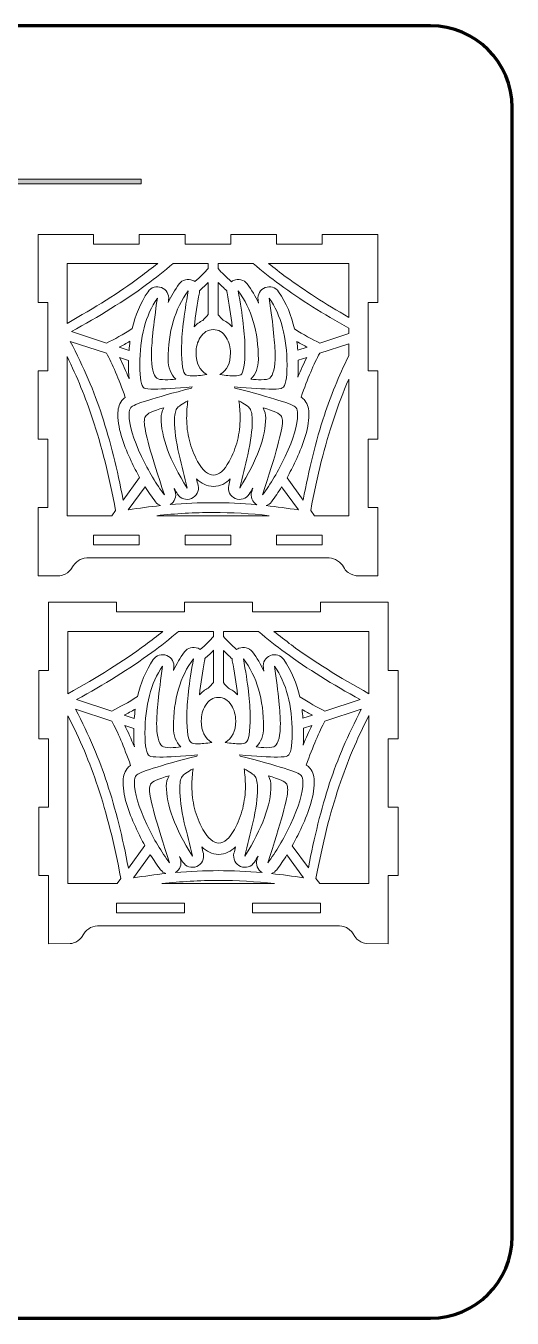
# Model space of a CAD drawing. Header units: millimetres. Extents: x 0 to 420, y -400 to 0.
# Drawn here: x 269.3 to 419.9, y -400.1 to -0.1 of the extents above; entities that cross this region are included whole.
import ezdxf

# ---------------------------------------------------------------- set-up
doc = ezdxf.new("R2010")
doc.units = ezdxf.units.MM
doc.header["$MEASUREMENT"] = 0
doc.layers.add('Layer 1', color=7, linetype='Continuous')

msp = doc.modelspace()

# ---------------------------------------------------------------- hatches: boundary and pattern name
at = {"layer": 'Layer 1', "true_color": 0xffffff}
msp.add_hatch(color=7, dxfattribs=at).paths.add_polyline_path([(114.79, -48.94), (305.09, -48.94), (305.09, -47.55), (114.79, -47.55)])

# ---------------------------------------------------------------- linework, layer by layer
at = {"color": 1, "lineweight": 211, "true_color": 0xff0000}
msp.add_open_spline([(25.21, -0.07), (25.21, -0.07), (394.68, -0.07), (394.68, -0.07), (408.57, -0.07), (419.94, -11.44), (419.94, -25.33), (419.94, -25.33), (419.94, -374.8), (419.94, -374.8), (419.94, -388.7), (408.57, -400.07), (394.68, -400.07), (394.68, -400.07), (25.21, -400.07), (25.21, -400.07), (11.31, -400.07), (-0.06, -388.7), (-0.06, -374.8), (-0.06, -374.8), (-0.06, -25.33), (-0.06, -25.33), (-0.06, -11.44), (11.31, -0.07), (25.21, -0.07)], degree=3, knots=[0, 0, 0, 0, 1, 1, 1, 2, 2, 2, 3, 3, 3, 4, 4, 4, 5, 5, 5, 6, 6, 6, 7, 7, 7, 8, 8, 8, 8], dxfattribs=at)
at = {"color": 7, "lineweight": 9, "true_color": 0xffffff}
msp.add_open_spline([(355.14, -234.24), (355.14, -237.46), (353.85, -241.79), (351.29, -247.22), (349.12, -251.85), (346.76, -255.82), (344.25, -259.14), (348.37, -246.58), (350.43, -239.06), (350.43, -236.56), (350.43, -235.79), (350.32, -235.21), (350.13, -234.83), (349.67, -234.01), (347.77, -233.13), (344.45, -232.19), (344.98, -233.29), (345.25, -234.31), (345.25, -235.25), (345.25, -241.18), (342.55, -248.44), (337.17, -257.02), (338.02, -253.59), (338.85, -250.17), (339.67, -246.71), (340.61, -242.38), (341.09, -238.93), (341.09, -236.38), (341.09, -234.47), (340.84, -233.14), (340.35, -232.42), (339.92, -231.8), (338.77, -230.99), (336.9, -230.02), (337.17, -231.65), (337.32, -233.44), (337.32, -235.38), (337.32, -237.74), (337.04, -240.04), (336.48, -242.29), (335.92, -244.53), (335.07, -246.7), (333.94, -248.77), (332.36, -251.6), (330.74, -253.02), (329.08, -253.02), (327.39, -253.02), (325.75, -251.6), (324.17, -248.77), (323.02, -246.7), (322.15, -244.53), (321.59, -242.29), (321.03, -240.04), (320.75, -237.74), (320.75, -235.38), (320.75, -233.44), (320.88, -231.65), (321.13, -230.02), (319.29, -230.99), (318.14, -231.8), (317.71, -232.42), (317.22, -233.14), (316.99, -234.47), (316.99, -236.38), (316.99, -238.93), (317.46, -242.38), (318.4, -246.71), (319.25, -250.17), (320.07, -253.59), (320.9, -257.02), (315.52, -248.46), (312.83, -241.2), (312.83, -235.25), (312.83, -234.31), (313.11, -233.29), (313.68, -232.19), (310.31, -233.13), (308.42, -234.01), (307.98, -234.83), (307.76, -235.21), (307.64, -235.79), (307.64, -236.56), (307.64, -239.14), (309.71, -246.66), (313.86, -259.14), (311.35, -255.84), (308.98, -251.88), (306.78, -247.23), (304.22, -241.79), (302.93, -237.46), (302.93, -234.24), (302.93, -233.25), (303.12, -232.53), (303.47, -232.07), (304.18, -231.14), (310.46, -229.15), (322.28, -226.09), (322.28, -226.09), (322.47, -225.71), (322.47, -225.71), (317.33, -226.17), (313.43, -226.39), (310.78, -226.39), (309.07, -226.39), (308.02, -226.29), (307.64, -226.05), (306.7, -225.52), (306.23, -223.15), (306.23, -218.95), (306.23, -210.43), (308.05, -203.52), (311.69, -198.22), (310.46, -206.72), (309.84, -212.59), (309.84, -215.85), (309.84, -219.76), (310.41, -222.14), (311.52, -223), (311.95, -223.33), (312.83, -223.5), (314.15, -223.5), (315.22, -223.5), (316.29, -223.42), (317.37, -223.27), (315.81, -221.74), (315.02, -219.73), (315.02, -217.26), (315.02, -208.59), (317.1, -201.48), (321.25, -195.95), (319.88, -203.55), (319.18, -209.5), (319.18, -213.82), (319.18, -218.66), (319.63, -221.37), (320.51, -221.93), (320.88, -222.18), (321.54, -222.31), (322.47, -222.31), (323.63, -222.31), (325.12, -222.15), (326.96, -221.85), (324.76, -220.6), (323.66, -218.39), (323.66, -215.19), (323.66, -213.43), (324.09, -211.84), (324.95, -210.44), (325.97, -208.78), (327.32, -207.96), (328.98, -207.96), (330.63, -207.96), (331.98, -208.77), (333, -210.41), (333.89, -211.83), (334.33, -213.43), (334.33, -215.19), (334.33, -218.39), (333.24, -220.6), (331.04, -221.85), (332.88, -222.15), (334.37, -222.31), (335.5, -222.31), (336.45, -222.31), (337.12, -222.18), (337.5, -221.93), (338.38, -221.37), (338.81, -218.66), (338.81, -213.82), (338.81, -209.55), (338.1, -203.6), (336.7, -195.95), (340.88, -201.48), (342.97, -208.59), (342.97, -217.26), (342.97, -219.73), (342.18, -221.74), (340.63, -223.27), (341.7, -223.42), (342.77, -223.5), (343.85, -223.5), (345.19, -223.5), (346.07, -223.33), (346.48, -223), (347.59, -222.14), (348.15, -219.76), (348.15, -215.85), (348.15, -212.62), (347.55, -206.74), (346.34, -198.22), (350.01, -203.55), (351.84, -210.46), (351.84, -218.94), (351.84, -223.14), (351.36, -225.5), (350.39, -226.04), (350.03, -226.28), (349, -226.39), (347.29, -226.39), (344.63, -226.39), (340.72, -226.16), (335.54, -225.7), (335.54, -225.7), (335.72, -226.08), (335.72, -226.08), (347.59, -229.14), (353.88, -231.14), (354.6, -232.06), (354.95, -232.52), (355.14, -233.25), (355.14, -234.24)], degree=3, knots=[0, 0, 0, 0, 1, 1, 1, 2, 2, 2, 3, 3, 3, 4, 4, 4, 5, 5, 5, 6, 6, 6, 7, 7, 7, 8, 8, 8, 9, 9, 9, 10, 10, 10, 11, 11, 11, 12, 12, 12, 13, 13, 13, 14, 14, 14, 15, 15, 15, 16, 16, 16, 17, 17, 17, 18, 18, 18, 19, 19, 19, 20, 20, 20, 21, 21, 21, 22, 22, 22, 23, 23, 23, 24, 24, 24, 25, 25, 25, 26, 26, 26, 27, 27, 27, 28, 28, 28, 29, 29, 29, 30, 30, 30, 31, 31, 31, 32, 32, 32, 33, 33, 33, 34, 34, 34, 35, 35, 35, 36, 36, 36, 37, 37, 37, 38, 38, 38, 39, 39, 39, 40, 40, 40, 41, 41, 41, 42, 42, 42, 43, 43, 43, 44, 44, 44, 45, 45, 45, 46, 46, 46, 47, 47, 47, 48, 48, 48, 49, 49, 49, 50, 50, 50, 51, 51, 51, 52, 52, 52, 53, 53, 53, 54, 54, 54, 55, 55, 55, 56, 56, 56, 57, 57, 57, 58, 58, 58, 59, 59, 59, 60, 60, 60, 61, 61, 61, 62, 62, 62, 63, 63, 63, 64, 64, 64, 65, 65, 65, 66, 66, 66, 67, 67, 67, 68, 68, 68, 69, 69, 69, 70, 70, 70, 70], dxfattribs=at)
at = {"layer": 'Layer 1', "lineweight": 0}
msp.add_lwpolyline([(114.79, -48.94), (305.09, -48.94), (305.09, -47.55), (114.79, -47.55), (114.79, -48.94)], dxfattribs=at)
at = {"layer": 'Layer 1', "color": 7, "lineweight": 9, "true_color": 0xffffff}
for points in [[(361.14, -67.6), (346.97, -67.6), (346.97, -64.6), (332.8, -64.6), (332.8, -67.6), (318.62, -67.6), (318.62, -64.6), (304.45, -64.6), (304.45, -67.6), (290.27, -67.6), (290.27, -64.6), (273.1, -64.6), (273.1, -85.74), (276.1, -85.74), (276.1, -106.87), (273.1, -106.87), (273.1, -128), (276.1, -128), (276.1, -149.14), (273.1, -149.14), (273.1, -170.27), (279.82, -170.25), (280.32, -170.18), (281.16, -169.94), (281.51, -169.79), (282.18, -169.39), (282.79, -168.89), (283.27, -168.35), (284.02, -167.16), (284.47, -166.58), (284.99, -166.07), (285.5, -165.68), (286.2, -165.28), (286.8, -165.03), (287.38, -164.86), (288.22, -164.74), (363.24, -164.74), (363.96, -164.83), (364.66, -165.03), (365.26, -165.28), (365.89, -165.64), (366.47, -166.07), (366.9, -166.49), (367.36, -167.05), (367.98, -168.06), (368.27, -168.46), (368.88, -169.09), (369.17, -169.32), (369.84, -169.73), (370.57, -170.03), (371.27, -170.2), (371.63, -170.25), (378.32, -170.27), (378.32, -149.14), (375.32, -149.14), (375.32, -128), (378.32, -128), (378.32, -106.87), (375.32, -106.87), (375.32, -85.74), (378.32, -85.74), (378.32, -64.6), (361.14, -64.6), (361.14, -67.6), (361.14, -67.6)], [(290.27, -157.71), (290.27, -160.71), (304.45, -160.71), (304.45, -157.71), (290.27, -157.71), (290.27, -157.71)], [(332.8, -160.71), (332.8, -157.71), (318.62, -157.71), (318.62, -160.71), (332.8, -160.71), (332.8, -160.71)], [(346.97, -157.71), (346.97, -160.71), (361.14, -160.71), (361.14, -157.71), (346.97, -157.71), (346.97, -157.71)], [(373.84, -283.92), (374.19, -284.02), (374.91, -284.14), (381.59, -284.16), (381.59, -263.02), (384.59, -263.02), (384.59, -241.89), (381.59, -241.89), (381.59, -220.76), (384.59, -220.76), (384.59, -199.62), (381.59, -199.62), (381.59, -178.49), (360.55, -178.49), (360.55, -181.49), (339.5, -181.49), (339.5, -178.49), (318.46, -178.49), (318.46, -181.49), (297.41, -181.49), (297.41, -178.49), (276.37, -178.49), (276.37, -199.62), (273.37, -199.62), (273.37, -220.76), (276.37, -220.76), (276.37, -241.89), (273.37, -241.89), (273.37, -263.02), (276.37, -263.02), (276.37, -284.16), (283.1, -284.13), (283.59, -284.06), (284.44, -283.82), (284.78, -283.68), (285.46, -283.28), (286.06, -282.78), (286.55, -282.24), (287.26, -281.1), (287.69, -280.53), (288.21, -280.01), (288.84, -279.52), (289.4, -279.2), (290.07, -278.91), (290.84, -278.71), (291.49, -278.62), (365.95, -278.6), (366.51, -278.62), (367.23, -278.72), (367.74, -278.85), (368.6, -279.2), (369.49, -279.75), (370.26, -280.47), (370.75, -281.1), (371.25, -281.94), (371.88, -282.72), (372.45, -283.21), (373.11, -283.62), (373.84, -283.92)], [(297.41, -271.6), (297.41, -274.6), (318.46, -274.6), (318.46, -271.6), (297.41, -271.6)], [(339.5, -271.6), (339.5, -274.6), (360.55, -274.6), (360.55, -271.6), (339.5, -271.6)]]:
    msp.add_lwpolyline(points, dxfattribs=at)
for points, knots in [([(310.16, -73.6), (310.16, -73.6), (282.1, -73.6), (282.1, -73.6), (282.1, -73.6), (282.1, -92.15), (282.1, -92.15), (290.69, -87.35), (298.23, -82.58), (304.73, -77.8), (306.57, -76.44), (308.38, -75.04), (310.16, -73.6), (310.16, -73.6), (310.16, -73.6), (310.16, -73.6)], [0, 0, 0, 0, 1, 1, 1, 2, 2, 2, 3, 3, 3, 4, 4, 4, 5, 5, 5, 5]), ([(325.83, -73.6), (325.83, -73.6), (314.99, -73.6), (314.99, -73.6), (312.23, -75.98), (309.48, -78.16), (306.74, -80.16), (299.75, -85.21), (291.97, -90.07), (283.42, -94.71), (283.42, -94.71), (294.33, -98.26), (294.33, -98.26), (296.77, -97.08), (299.43, -95.58), (302.3, -93.76), (303.23, -89.72), (304.78, -85.84), (307.18, -82.36), (308.11, -81), (309.8, -80.48), (311.34, -81.08), (312.87, -81.68), (313.76, -83.21), (313.53, -84.84), (313.48, -85.13), (313.44, -85.43), (313.4, -85.73), (314.32, -83.72), (315.46, -81.79), (316.83, -79.96), (317.81, -78.65), (319.52, -78.2), (321.02, -78.85), (321.27, -78.96), (321.49, -79.09), (321.7, -79.24), (323.35, -77.76), (324.73, -76.4), (325.83, -75.16), (325.83, -75.16), (325.83, -73.6), (325.83, -73.6), (325.83, -73.6), (325.83, -73.6), (325.83, -73.6)], [0, 0, 0, 0, 1, 1, 1, 2, 2, 2, 3, 3, 3, 4, 4, 4, 5, 5, 5, 6, 6, 6, 7, 7, 7, 8, 8, 8, 9, 9, 9, 10, 10, 10, 11, 11, 11, 12, 12, 12, 13, 13, 13, 14, 14, 14, 15, 15, 15, 15]), ([(369.32, -95.34), (369.32, -95.34), (369.32, -93.64), (369.32, -93.64), (361.52, -89.33), (354.42, -84.83), (348.01, -80.16), (345.25, -78.17), (342.48, -75.98), (339.71, -73.6), (339.71, -73.6), (328.88, -73.6), (328.88, -73.6), (328.88, -73.6), (328.88, -75.21), (328.88, -75.21), (329.98, -76.44), (331.35, -77.79), (332.98, -79.25), (333.19, -79.1), (333.42, -78.97), (333.67, -78.86), (335.17, -78.2), (336.88, -78.64), (337.87, -79.95), (339.29, -81.83), (340.46, -83.83), (341.4, -85.9), (341.35, -85.54), (341.3, -85.18), (341.25, -84.83), (341.02, -83.2), (341.92, -81.67), (343.45, -81.08), (344.98, -80.48), (346.67, -81), (347.6, -82.35), (350.03, -85.88), (351.6, -89.79), (352.54, -93.88), (355.34, -95.65), (357.94, -97.11), (360.33, -98.26), (360.33, -98.26), (369.32, -95.34), (369.32, -95.34), (369.32, -95.34), (369.32, -95.34), (369.32, -95.34)], [0, 0, 0, 0, 1, 1, 1, 2, 2, 2, 3, 3, 3, 4, 4, 4, 5, 5, 5, 6, 6, 6, 7, 7, 7, 8, 8, 8, 9, 9, 9, 10, 10, 10, 11, 11, 11, 12, 12, 12, 13, 13, 13, 14, 14, 14, 15, 15, 15, 16, 16, 16, 16]), ([(369.32, -90.29), (369.32, -90.29), (369.32, -73.6), (369.32, -73.6), (369.32, -73.6), (344.51, -73.6), (344.51, -73.6), (346.3, -75.05), (348.11, -76.45), (349.97, -77.82), (355.61, -81.97), (362.06, -86.12), (369.32, -90.29), (369.32, -90.29), (369.32, -90.29), (369.32, -90.29)], [0, 0, 0, 0, 1, 1, 1, 2, 2, 2, 3, 3, 3, 4, 4, 4, 5, 5, 5, 5]), ([(325.83, -89.42), (325.83, -89.42), (325.83, -79.47), (325.83, -79.47), (325, -80.31), (324.1, -81.17), (323.13, -82.05), (323.13, -82.26), (323.11, -82.47), (323.07, -82.68), (322.46, -86.04), (321.85, -89.65), (321.46, -93.23), (322.24, -92.37), (323.15, -91.69), (324.18, -91.23), (324.74, -90.64), (325.29, -90.04), (325.83, -89.42), (325.83, -89.42), (325.83, -89.42), (325.83, -89.42)], [0, 0, 0, 0, 1, 1, 1, 2, 2, 2, 3, 3, 3, 4, 4, 4, 5, 5, 5, 6, 6, 6, 7, 7, 7, 7]), ([(331.58, -82.08), (330.6, -81.2), (329.71, -80.34), (328.88, -79.51), (328.88, -79.51), (328.88, -89.47), (328.88, -89.47), (329.38, -90.06), (329.9, -90.63), (330.43, -91.18), (331.51, -91.64), (332.46, -92.34), (333.27, -93.24), (332.88, -89.66), (332.25, -86.03), (331.63, -82.69), (331.6, -82.48), (331.58, -82.28), (331.58, -82.08), (331.58, -82.08), (331.58, -82.08), (331.58, -82.08)], [0, 0, 0, 0, 1, 1, 1, 2, 2, 2, 3, 3, 3, 4, 4, 4, 5, 5, 5, 6, 6, 6, 7, 7, 7, 7]), ([(353.51, -120.36), (353.51, -123.57), (352.23, -127.9), (349.67, -133.33), (347.49, -137.97), (345.14, -141.93), (342.63, -145.25), (346.75, -132.69), (348.8, -125.17), (348.8, -122.67), (348.8, -121.9), (348.7, -121.32), (348.5, -120.94), (348.04, -120.12), (346.15, -119.24), (342.82, -118.3), (343.36, -119.4), (343.62, -120.42), (343.62, -121.36), (343.62, -127.29), (340.93, -134.55), (335.55, -143.13), (336.4, -139.71), (337.22, -136.28), (338.05, -132.82), (338.99, -128.49), (339.46, -125.04), (339.46, -122.49), (339.46, -120.58), (339.21, -119.26), (338.73, -118.54), (338.3, -117.91), (337.14, -117.1), (335.27, -116.13), (335.55, -117.76), (335.69, -119.56), (335.69, -121.49), (335.69, -123.85), (335.42, -126.15), (334.85, -128.4), (334.29, -130.64), (333.44, -132.81), (332.32, -134.88), (330.73, -137.72), (329.11, -139.13), (327.45, -139.13), (325.76, -139.13), (324.13, -137.72), (322.54, -134.88), (321.39, -132.81), (320.53, -130.64), (319.97, -128.4), (319.4, -126.15), (319.13, -123.85), (319.13, -121.49), (319.13, -119.56), (319.26, -117.76), (319.51, -116.13), (317.66, -117.1), (316.51, -117.91), (316.08, -118.54), (315.6, -119.26), (315.36, -120.58), (315.36, -122.49), (315.36, -125.04), (315.83, -128.49), (316.77, -132.82), (317.62, -136.28), (318.45, -139.71), (319.27, -143.13), (313.9, -134.58), (311.2, -127.32), (311.2, -121.36), (311.2, -120.42), (311.49, -119.4), (312.05, -118.3), (308.69, -119.24), (306.79, -120.12), (306.36, -120.94), (306.14, -121.32), (306.02, -121.9), (306.02, -122.67), (306.02, -125.25), (308.09, -132.77), (312.23, -145.25), (309.72, -141.96), (307.35, -137.99), (305.16, -133.35), (302.59, -127.9), (301.31, -123.57), (301.31, -120.36), (301.31, -119.36), (301.49, -118.64), (301.85, -118.18), (302.55, -117.25), (308.83, -115.27), (320.66, -112.2), (320.66, -112.2), (320.84, -111.83), (320.84, -111.83), (315.7, -112.28), (311.8, -112.51), (309.16, -112.51), (307.45, -112.51), (306.4, -112.4), (306.02, -112.17), (305.08, -111.63), (304.61, -109.26), (304.61, -105.06), (304.61, -96.54), (306.42, -89.64), (310.06, -84.34), (308.83, -92.83), (308.22, -98.7), (308.22, -101.96), (308.22, -105.87), (308.78, -108.25), (309.89, -109.12), (310.32, -109.44), (311.2, -109.61), (312.52, -109.61), (313.59, -109.61), (314.67, -109.54), (315.74, -109.38), (314.18, -107.85), (313.4, -105.85), (313.4, -103.37), (313.4, -94.7), (315.48, -87.6), (319.63, -82.06), (318.25, -89.66), (317.56, -95.62), (317.56, -99.93), (317.56, -104.77), (318, -107.48), (318.88, -108.04), (319.26, -108.29), (319.91, -108.42), (320.84, -108.42), (322.01, -108.42), (323.5, -108.27), (325.33, -107.97), (323.13, -106.71), (322.03, -104.5), (322.03, -101.31), (322.03, -99.54), (322.46, -97.96), (323.33, -96.56), (324.35, -94.9), (325.7, -94.07), (327.36, -94.07), (329.01, -94.07), (330.35, -94.88), (331.37, -96.52), (332.26, -97.94), (332.71, -99.54), (332.71, -101.31), (332.71, -104.5), (331.61, -106.71), (329.41, -107.97), (331.26, -108.27), (332.75, -108.42), (333.87, -108.42), (334.83, -108.42), (335.5, -108.29), (335.88, -108.04), (336.75, -107.48), (337.18, -104.77), (337.18, -99.93), (337.18, -95.67), (336.48, -89.71), (335.08, -82.06), (339.25, -87.6), (341.34, -94.7), (341.34, -103.37), (341.34, -105.85), (340.56, -107.85), (339, -109.38), (340.08, -109.54), (341.15, -109.61), (342.22, -109.61), (343.57, -109.61), (344.44, -109.44), (344.85, -109.12), (345.96, -108.25), (346.53, -105.87), (346.53, -101.96), (346.53, -98.73), (345.92, -92.85), (344.72, -84.34), (348.38, -89.66), (350.21, -96.57), (350.21, -105.05), (350.21, -109.25), (349.73, -111.62), (348.76, -112.15), (348.41, -112.39), (347.38, -112.51), (345.66, -112.51), (343.01, -112.51), (339.09, -112.27), (333.91, -111.81), (333.91, -111.81), (334.1, -112.19), (334.1, -112.19), (345.96, -115.25), (352.26, -117.25), (352.98, -118.17), (353.33, -118.63), (353.51, -119.36), (353.51, -120.36)], [0, 0, 0, 0, 1, 1, 1, 2, 2, 2, 3, 3, 3, 4, 4, 4, 5, 5, 5, 6, 6, 6, 7, 7, 7, 8, 8, 8, 9, 9, 9, 10, 10, 10, 11, 11, 11, 12, 12, 12, 13, 13, 13, 14, 14, 14, 15, 15, 15, 16, 16, 16, 17, 17, 17, 18, 18, 18, 19, 19, 19, 20, 20, 20, 21, 21, 21, 22, 22, 22, 23, 23, 23, 24, 24, 24, 25, 25, 25, 26, 26, 26, 27, 27, 27, 28, 28, 28, 29, 29, 29, 30, 30, 30, 31, 31, 31, 32, 32, 32, 33, 33, 33, 34, 34, 34, 35, 35, 35, 36, 36, 36, 37, 37, 37, 38, 38, 38, 39, 39, 39, 40, 40, 40, 41, 41, 41, 42, 42, 42, 43, 43, 43, 44, 44, 44, 45, 45, 45, 46, 46, 46, 47, 47, 47, 48, 48, 48, 49, 49, 49, 50, 50, 50, 51, 51, 51, 52, 52, 52, 53, 53, 53, 54, 54, 54, 55, 55, 55, 56, 56, 56, 57, 57, 57, 58, 58, 58, 59, 59, 59, 60, 60, 60, 61, 61, 61, 62, 62, 62, 63, 63, 63, 64, 64, 64, 65, 65, 65, 66, 66, 66, 67, 67, 67, 68, 68, 68, 69, 69, 69, 70, 70, 70, 70]), ([(300.14, -115.08), (298.07, -109.25), (296.13, -104.68), (294.31, -101.39), (294.31, -101.39), (283.1, -97.73), (283.1, -97.73), (287.23, -105.72), (290.49, -113.31), (292.86, -120.56), (295.49, -128.64), (297.68, -137.41), (299.46, -146.88), (299.46, -146.88), (304.56, -139.85), (304.56, -139.85), (303.64, -138.21), (302.79, -136.53), (301.99, -134.84), (299.98, -130.59), (297.81, -125.13), (297.81, -120.36), (297.81, -118.83), (298.12, -117.3), (299.06, -116.06), (299.33, -115.71), (299.71, -115.38), (300.14, -115.08), (300.14, -115.08), (300.14, -115.08), (300.14, -115.08)], [0, 0, 0, 0, 1, 1, 1, 2, 2, 2, 3, 3, 3, 4, 4, 4, 5, 5, 5, 6, 6, 6, 7, 7, 7, 8, 8, 8, 9, 9, 9, 10, 10, 10, 10]), ([(301.58, -97.69), (300.4, -98.38), (299.27, -98.99), (298.21, -99.53), (298.21, -99.53), (301.28, -100.53), (301.28, -100.53), (301.35, -99.58), (301.45, -98.63), (301.58, -97.69), (301.58, -97.69), (301.58, -97.69), (301.58, -97.69)], [0, 0, 0, 0, 1, 1, 1, 2, 2, 2, 3, 3, 3, 4, 4, 4, 4]), ([(369.32, -102.2), (369.32, -102.2), (369.32, -98.46), (369.32, -98.46), (369.32, -98.46), (360.35, -101.39), (360.35, -101.39), (358.54, -104.67), (356.6, -109.2), (354.55, -114.99), (355.03, -115.3), (355.44, -115.64), (355.73, -116.02), (356.7, -117.26), (357.01, -118.81), (357.01, -120.36), (357.01, -125.11), (354.83, -130.58), (352.83, -134.82), (352.02, -136.55), (351.15, -138.27), (350.21, -139.94), (350.21, -139.94), (355.22, -146.83), (355.22, -146.83), (356.98, -137.37), (359.17, -128.6), (361.8, -120.52), (363.72, -114.66), (366.23, -108.55), (369.32, -102.2), (369.32, -102.2), (369.32, -102.2), (369.32, -102.2)], [0, 0, 0, 0, 1, 1, 1, 2, 2, 2, 3, 3, 3, 4, 4, 4, 5, 5, 5, 6, 6, 6, 7, 7, 7, 8, 8, 8, 9, 9, 9, 10, 10, 10, 11, 11, 11, 11]), ([(356.45, -99.53), (355.44, -99.01), (354.37, -98.43), (353.25, -97.78), (353.37, -98.68), (353.46, -99.58), (353.54, -100.48), (353.54, -100.48), (356.45, -99.53), (356.45, -99.53), (356.45, -99.53), (356.45, -99.53), (356.45, -99.53)], [0, 0, 0, 0, 1, 1, 1, 2, 2, 2, 3, 3, 3, 4, 4, 4, 4]), ([(282.1, -102.41), (282.1, -102.41), (282.1, -149.14), (282.1, -149.14), (282.1, -149.14), (282.1, -151.69), (282.1, -151.69), (282.1, -151.69), (295.98, -151.69), (295.98, -151.69), (295.98, -151.69), (297.12, -150.11), (297.12, -150.11), (295.13, -139.44), (292.75, -129.96), (290, -121.72), (287.83, -115.15), (285.19, -108.72), (282.1, -102.41), (282.1, -102.41), (282.1, -102.41), (282.1, -102.41)], [0, 0, 0, 0, 1, 1, 1, 2, 2, 2, 3, 3, 3, 4, 4, 4, 5, 5, 5, 6, 6, 6, 7, 7, 7, 7]), ([(301.12, -103.63), (301.12, -103.63), (298.33, -102.71), (298.33, -102.71), (299.34, -104.69), (300.32, -106.91), (301.3, -109.36), (301.11, -107.83), (301.11, -106.29), (301.11, -105.06), (301.11, -104.58), (301.11, -104.1), (301.12, -103.63), (301.12, -103.63), (301.12, -103.63), (301.12, -103.63)], [0, 0, 0, 0, 1, 1, 1, 2, 2, 2, 3, 3, 3, 4, 4, 4, 5, 5, 5, 5]), ([(356.32, -102.71), (356.32, -102.71), (353.7, -103.57), (353.7, -103.57), (353.71, -104.06), (353.71, -104.56), (353.71, -105.05), (353.71, -106.15), (353.71, -107.48), (353.57, -108.84), (354.48, -106.59), (355.4, -104.55), (356.32, -102.71), (356.32, -102.71), (356.32, -102.71), (356.32, -102.71)], [0, 0, 0, 0, 1, 1, 1, 2, 2, 2, 3, 3, 3, 4, 4, 4, 5, 5, 5, 5]), ([(369.32, -151.69), (369.32, -151.69), (369.32, -109.46), (369.32, -109.46), (367.59, -113.48), (366.04, -117.56), (364.68, -121.68), (361.9, -129.93), (359.53, -139.38), (357.56, -150.05), (357.56, -150.05), (358.73, -151.69), (358.73, -151.69), (358.73, -151.69), (369.32, -151.69), (369.32, -151.69), (369.32, -151.69), (369.32, -151.69), (369.32, -151.69)], [0, 0, 0, 0, 1, 1, 1, 2, 2, 2, 3, 3, 3, 4, 4, 4, 5, 5, 5, 6, 6, 6, 6]), ([(306.25, -142.72), (306.25, -142.72), (301.01, -149.91), (301.01, -149.91), (304.43, -149.35), (307.78, -148.9), (311.06, -148.56), (310.44, -148.34), (309.88, -147.94), (309.45, -147.37), (308.31, -145.88), (307.25, -144.32), (306.25, -142.72), (306.25, -142.72), (306.25, -142.72), (306.25, -142.72)], [0, 0, 0, 0, 1, 1, 1, 2, 2, 2, 3, 3, 3, 4, 4, 4, 5, 5, 5, 5]), ([(314.01, -148.27), (318.59, -147.86), (323.03, -147.66), (327.32, -147.66), (331.69, -147.66), (336.21, -147.87), (340.88, -148.29), (339.44, -147.46), (338.78, -145.76), (339.3, -144.16), (339.41, -143.84), (339.51, -143.51), (339.62, -143.18), (339.25, -143.8), (338.88, -144.4), (338.51, -144.99), (337.59, -146.46), (335.78, -147.03), (334.18, -146.36), (332.58, -145.68), (331.73, -143.97), (332.15, -142.29), (332.31, -141.63), (332.48, -140.97), (332.64, -140.31), (331.25, -141.68), (329.53, -142.63), (327.45, -142.63), (325.33, -142.63), (323.59, -141.65), (322.18, -140.26), (322.35, -140.95), (322.51, -141.63), (322.68, -142.32), (323.08, -144), (322.22, -145.69), (320.63, -146.36), (319.04, -147.03), (317.23, -146.46), (316.31, -145), (315.97, -144.45), (315.62, -143.89), (315.28, -143.32), (315.37, -143.6), (315.46, -143.87), (315.56, -144.15), (316.08, -145.73), (315.44, -147.43), (314.01, -148.27), (314.01, -148.27), (314.01, -148.27), (314.01, -148.27)], [0, 0, 0, 0, 1, 1, 1, 2, 2, 2, 3, 3, 3, 4, 4, 4, 5, 5, 5, 6, 6, 6, 7, 7, 7, 8, 8, 8, 9, 9, 9, 10, 10, 10, 11, 11, 11, 12, 12, 12, 13, 13, 13, 14, 14, 14, 15, 15, 15, 16, 16, 16, 17, 17, 17, 17]), ([(353.72, -149.91), (353.72, -149.91), (348.54, -142.79), (348.54, -142.79), (347.57, -144.36), (346.53, -145.89), (345.42, -147.36), (344.98, -147.94), (344.4, -148.35), (343.76, -148.57), (347.01, -148.92), (350.33, -149.36), (353.72, -149.91), (353.72, -149.91), (353.72, -149.91), (353.72, -149.91)], [0, 0, 0, 0, 1, 1, 1, 2, 2, 2, 3, 3, 3, 4, 4, 4, 5, 5, 5, 5]), ([(309.85, -151.69), (309.85, -151.69), (344.7, -151.69), (344.7, -151.69), (338.9, -151.03), (333.12, -150.7), (327.36, -150.7), (321.54, -150.7), (315.71, -151.03), (309.85, -151.69), (309.85, -151.69), (309.85, -151.69), (309.85, -151.69)], [0, 0, 0, 0, 1, 1, 1, 2, 2, 2, 3, 3, 3, 4, 4, 4, 4]), ([(311.79, -187.49), (311.79, -187.49), (282.37, -187.49), (282.37, -187.49), (282.37, -187.49), (282.37, -206.79), (282.37, -206.79), (291.52, -201.74), (299.52, -196.71), (306.35, -191.69), (308.2, -190.33), (310.01, -188.93), (311.79, -187.49), (311.79, -187.49), (311.79, -187.49), (311.79, -187.49)], [0, 0, 0, 0, 1, 1, 1, 2, 2, 2, 3, 3, 3, 4, 4, 4, 5, 5, 5, 5]), ([(327.46, -187.49), (327.46, -187.49), (316.61, -187.49), (316.61, -187.49), (313.85, -189.86), (311.1, -192.05), (308.36, -194.05), (301.37, -199.1), (293.6, -203.96), (285.05, -208.59), (285.05, -208.59), (295.96, -212.15), (295.96, -212.15), (298.39, -210.96), (301.05, -209.47), (303.92, -207.65), (304.86, -203.61), (306.41, -199.73), (308.8, -196.24), (309.73, -194.89), (311.43, -194.37), (312.96, -194.96), (314.5, -195.56), (315.39, -197.1), (315.15, -198.73), (315.11, -199.02), (315.07, -199.32), (315.02, -199.61), (315.95, -197.6), (317.08, -195.68), (318.45, -193.85), (319.44, -192.53), (321.14, -192.08), (322.65, -192.74), (322.89, -192.85), (323.12, -192.97), (323.32, -193.12), (324.97, -191.65), (326.35, -190.29), (327.46, -189.05), (327.46, -189.05), (327.46, -187.49), (327.46, -187.49), (327.46, -187.49), (327.46, -187.49), (327.46, -187.49)], [0, 0, 0, 0, 1, 1, 1, 2, 2, 2, 3, 3, 3, 4, 4, 4, 5, 5, 5, 6, 6, 6, 7, 7, 7, 8, 8, 8, 9, 9, 9, 10, 10, 10, 11, 11, 11, 12, 12, 12, 13, 13, 13, 14, 14, 14, 15, 15, 15, 15]), ([(341.34, -187.49), (341.34, -187.49), (330.5, -187.49), (330.5, -187.49), (330.5, -187.49), (330.5, -189.1), (330.5, -189.1), (331.6, -190.33), (332.97, -191.68), (334.61, -193.14), (334.82, -192.99), (335.05, -192.85), (335.3, -192.74), (336.8, -192.08), (338.51, -192.53), (339.5, -193.84), (340.92, -195.72), (342.08, -197.71), (343.03, -199.79), (342.98, -199.43), (342.93, -199.07), (342.88, -198.71), (342.65, -197.09), (343.54, -195.56), (345.07, -194.96), (346.61, -194.37), (348.3, -194.89), (349.23, -196.24), (351.65, -199.76), (353.22, -203.68), (354.16, -207.77), (356.97, -209.53), (359.56, -211), (361.95, -212.15), (361.95, -212.15), (372.9, -208.59), (372.9, -208.59), (364.33, -203.96), (356.57, -199.1), (349.63, -194.05), (346.88, -192.05), (344.11, -189.87), (341.34, -187.49), (341.34, -187.49), (341.34, -187.49), (341.34, -187.49)], [0, 0, 0, 0, 1, 1, 1, 2, 2, 2, 3, 3, 3, 4, 4, 4, 5, 5, 5, 6, 6, 6, 7, 7, 7, 8, 8, 8, 9, 9, 9, 10, 10, 10, 11, 11, 11, 12, 12, 12, 13, 13, 13, 14, 14, 14, 15, 15, 15, 15]), ([(375.59, -206.79), (375.59, -206.79), (375.59, -187.49), (375.59, -187.49), (375.59, -187.49), (346.14, -187.49), (346.14, -187.49), (347.92, -188.94), (349.74, -190.34), (351.59, -191.71), (358.41, -196.72), (366.42, -201.74), (375.59, -206.79), (375.59, -206.79), (375.59, -206.79), (375.59, -206.79)], [0, 0, 0, 0, 1, 1, 1, 2, 2, 2, 3, 3, 3, 4, 4, 4, 5, 5, 5, 5]), ([(327.46, -203.3), (327.46, -203.3), (327.46, -193.36), (327.46, -193.36), (326.63, -194.2), (325.73, -195.06), (324.75, -195.94), (324.75, -196.15), (324.73, -196.36), (324.7, -196.57), (324.09, -199.93), (323.47, -203.54), (323.08, -207.12), (323.86, -206.26), (324.77, -205.58), (325.8, -205.12), (326.37, -204.53), (326.92, -203.92), (327.46, -203.3), (327.46, -203.3), (327.46, -203.3), (327.46, -203.3)], [0, 0, 0, 0, 1, 1, 1, 2, 2, 2, 3, 3, 3, 4, 4, 4, 5, 5, 5, 6, 6, 6, 7, 7, 7, 7]), ([(333.2, -195.96), (332.23, -195.09), (331.33, -194.23), (330.5, -193.39), (330.5, -193.39), (330.5, -203.36), (330.5, -203.36), (331.01, -203.94), (331.53, -204.51), (332.05, -205.07), (333.13, -205.53), (334.09, -206.23), (334.9, -207.13), (334.5, -203.54), (333.87, -199.92), (333.26, -196.58), (333.22, -196.37), (333.2, -196.17), (333.2, -195.96), (333.2, -195.96), (333.2, -195.96), (333.2, -195.96)], [0, 0, 0, 0, 1, 1, 1, 2, 2, 2, 3, 3, 3, 4, 4, 4, 5, 5, 5, 6, 6, 6, 7, 7, 7, 7]), ([(301.77, -228.97), (299.7, -223.13), (297.76, -218.57), (295.94, -215.28), (295.94, -215.28), (284.72, -211.62), (284.72, -211.62), (288.85, -219.61), (292.11, -227.2), (294.49, -234.45), (297.11, -242.53), (299.31, -251.29), (301.08, -260.77), (301.08, -260.77), (306.18, -253.73), (306.18, -253.73), (305.27, -252.09), (304.41, -250.42), (303.62, -248.73), (301.61, -244.47), (299.43, -239.01), (299.43, -234.24), (299.43, -232.71), (299.74, -231.18), (300.69, -229.95), (300.96, -229.59), (301.33, -229.27), (301.77, -228.97)], [0, 0, 0, 0, 1, 1, 1, 2, 2, 2, 3, 3, 3, 4, 4, 4, 5, 5, 5, 6, 6, 6, 7, 7, 7, 8, 8, 8, 9, 9, 9, 9]), ([(303.21, -211.57), (302.02, -212.26), (300.9, -212.88), (299.83, -213.41), (299.83, -213.41), (302.9, -214.42), (302.9, -214.42), (302.98, -213.47), (303.08, -212.52), (303.21, -211.57), (303.21, -211.57), (303.21, -211.57), (303.21, -211.57)], [0, 0, 0, 0, 1, 1, 1, 2, 2, 2, 3, 3, 3, 4, 4, 4, 4]), ([(373.19, -211.62), (373.19, -211.62), (361.97, -215.28), (361.97, -215.28), (360.16, -218.56), (358.23, -223.09), (356.18, -228.87), (356.66, -229.19), (357.07, -229.53), (357.36, -229.9), (358.33, -231.15), (358.64, -232.7), (358.64, -234.24), (358.64, -239), (356.46, -244.46), (354.46, -248.71), (353.64, -250.44), (352.77, -252.15), (351.84, -253.83), (351.84, -253.83), (356.84, -260.72), (356.84, -260.72), (358.6, -251.26), (360.79, -242.49), (363.42, -234.41), (365.79, -227.18), (369.06, -219.59), (373.19, -211.62), (373.19, -211.62), (373.19, -211.62), (373.19, -211.62)], [0, 0, 0, 0, 1, 1, 1, 2, 2, 2, 3, 3, 3, 4, 4, 4, 5, 5, 5, 6, 6, 6, 7, 7, 7, 8, 8, 8, 9, 9, 9, 10, 10, 10, 10]), ([(358.08, -213.41), (357.06, -212.9), (356, -212.32), (354.87, -211.67), (354.99, -212.56), (355.09, -213.46), (355.16, -214.36), (355.16, -214.36), (358.08, -213.41), (358.08, -213.41), (358.08, -213.41), (358.08, -213.41), (358.08, -213.41)], [0, 0, 0, 0, 1, 1, 1, 2, 2, 2, 3, 3, 3, 4, 4, 4, 4]), ([(282.37, -213.6), (282.37, -213.6), (282.37, -263.02), (282.37, -263.02), (282.37, -263.02), (282.37, -265.57), (282.37, -265.57), (282.37, -265.57), (297.61, -265.57), (297.61, -265.57), (297.61, -265.57), (298.75, -263.99), (298.75, -263.99), (296.75, -253.32), (294.38, -243.85), (291.63, -235.61), (289.14, -228.1), (286.05, -220.77), (282.37, -213.6), (282.37, -213.6), (282.37, -213.6), (282.37, -213.6)], [0, 0, 0, 0, 1, 1, 1, 2, 2, 2, 3, 3, 3, 4, 4, 4, 5, 5, 5, 6, 6, 6, 7, 7, 7, 7]), ([(375.59, -265.57), (375.59, -265.57), (375.59, -213.49), (375.59, -213.49), (371.89, -220.68), (368.79, -228.04), (366.3, -235.57), (363.53, -243.81), (361.16, -253.27), (359.18, -263.94), (359.18, -263.94), (360.36, -265.57), (360.36, -265.57), (360.36, -265.57), (375.59, -265.57), (375.59, -265.57), (375.59, -265.57), (375.59, -265.57), (375.59, -265.57)], [0, 0, 0, 0, 1, 1, 1, 2, 2, 2, 3, 3, 3, 4, 4, 4, 5, 5, 5, 6, 6, 6, 6]), ([(302.75, -217.51), (302.75, -217.51), (299.96, -216.6), (299.96, -216.6), (300.96, -218.58), (301.95, -220.79), (302.93, -223.25), (302.74, -221.72), (302.73, -220.18), (302.73, -218.95), (302.73, -218.47), (302.74, -217.99), (302.75, -217.51), (302.75, -217.51), (302.75, -217.51), (302.75, -217.51)], [0, 0, 0, 0, 1, 1, 1, 2, 2, 2, 3, 3, 3, 4, 4, 4, 5, 5, 5, 5]), ([(357.95, -216.6), (357.95, -216.6), (355.32, -217.46), (355.32, -217.46), (355.33, -217.95), (355.34, -218.44), (355.34, -218.94), (355.34, -220.03), (355.33, -221.37), (355.19, -222.73), (356.11, -220.48), (357.03, -218.44), (357.95, -216.6), (357.95, -216.6), (357.95, -216.6), (357.95, -216.6)], [0, 0, 0, 0, 1, 1, 1, 2, 2, 2, 3, 3, 3, 4, 4, 4, 5, 5, 5, 5]), ([(315.64, -262.16), (320.21, -261.75), (324.65, -261.55), (328.95, -261.55), (333.31, -261.55), (337.84, -261.76), (342.51, -262.17), (341.06, -261.35), (340.4, -259.64), (340.93, -258.05), (341.03, -257.72), (341.14, -257.4), (341.25, -257.07), (340.88, -257.69), (340.51, -258.29), (340.14, -258.88), (339.22, -260.35), (337.4, -260.92), (335.81, -260.24), (334.21, -259.57), (333.36, -257.86), (333.78, -256.18), (333.94, -255.52), (334.1, -254.86), (334.26, -254.2), (332.87, -255.56), (331.16, -256.52), (329.08, -256.52), (326.95, -256.52), (325.22, -255.54), (323.81, -254.15), (323.97, -254.83), (324.14, -255.52), (324.3, -256.2), (324.7, -257.88), (323.85, -259.58), (322.26, -260.25), (320.66, -260.92), (318.85, -260.35), (317.93, -258.88), (317.59, -258.34), (317.25, -257.78), (316.91, -257.21), (317, -257.49), (317.09, -257.76), (317.18, -258.04), (317.71, -259.62), (317.06, -261.32), (315.64, -262.16), (315.64, -262.16), (315.64, -262.16), (315.64, -262.16)], [0, 0, 0, 0, 1, 1, 1, 2, 2, 2, 3, 3, 3, 4, 4, 4, 5, 5, 5, 6, 6, 6, 7, 7, 7, 8, 8, 8, 9, 9, 9, 10, 10, 10, 11, 11, 11, 12, 12, 12, 13, 13, 13, 14, 14, 14, 15, 15, 15, 16, 16, 16, 17, 17, 17, 17]), ([(307.88, -256.61), (307.88, -256.61), (302.64, -263.8), (302.64, -263.8), (306.06, -263.24), (309.41, -262.79), (312.68, -262.44), (312.06, -262.22), (311.5, -261.82), (311.08, -261.26), (309.94, -259.77), (308.87, -258.21), (307.88, -256.61), (307.88, -256.61), (307.88, -256.61), (307.88, -256.61)], [0, 0, 0, 0, 1, 1, 1, 2, 2, 2, 3, 3, 3, 4, 4, 4, 5, 5, 5, 5]), ([(355.34, -263.8), (355.34, -263.8), (350.17, -256.68), (350.17, -256.68), (349.19, -258.25), (348.16, -259.78), (347.04, -261.25), (346.61, -261.83), (346.03, -262.24), (345.39, -262.46), (348.64, -262.8), (351.95, -263.25), (355.34, -263.8), (355.34, -263.8), (355.34, -263.8), (355.34, -263.8)], [0, 0, 0, 0, 1, 1, 1, 2, 2, 2, 3, 3, 3, 4, 4, 4, 5, 5, 5, 5]), ([(311.48, -265.57), (311.48, -265.57), (346.33, -265.57), (346.33, -265.57), (340.53, -264.92), (334.74, -264.59), (328.98, -264.59), (323.17, -264.59), (317.34, -264.92), (311.48, -265.57), (311.48, -265.57), (311.48, -265.57), (311.48, -265.57)], [0, 0, 0, 0, 1, 1, 1, 2, 2, 2, 3, 3, 3, 4, 4, 4, 4])]:
    msp.add_open_spline(points, degree=3, knots=knots, dxfattribs=at)

doc.saveas('drawing.dxf')
